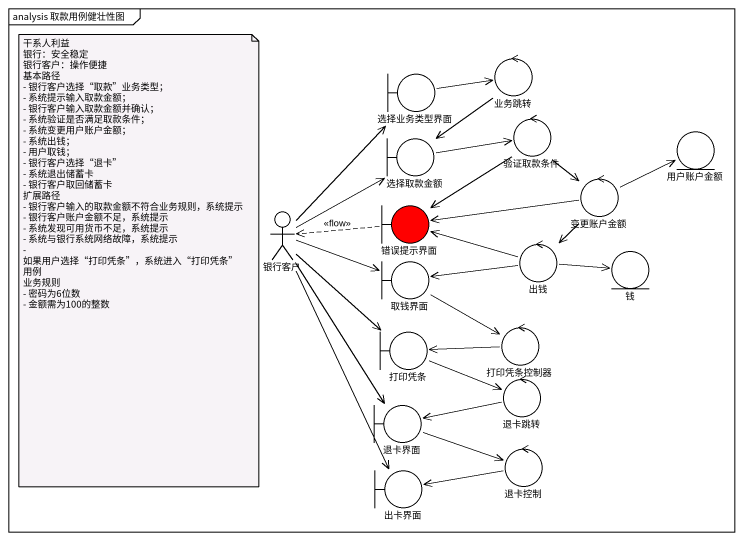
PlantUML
@startuml
mainframe analysis 取款用例健壮性图
boundary 选择业务类型界面
control 业务跳转
control 验证取款条件
entity 用户账户金额
boundary 选择取款金额
boundary 错误提示界面 #FF0000
control 变更账户金额
actor 银行客户
control 出钱
boundary 取钱界面
entity 钱
boundary 打印凭条
control 打印凭条控制器
control 退卡跳转
boundary 退卡界面
boundary 出卡界面
control 退卡控制
选择业务类型界面 -right-> 业务跳转
业务跳转 --> 选择取款金额
验证取款条件 --> 错误提示界面
验证取款条件 --> 变更账户金额
选择取款金额 -right-> 验证取款条件
错误提示界面 .left.> 银行客户 : <<flow>>
变更账户金额 -right-> 用户账户金额
变更账户金额 -left-> 错误提示界面
变更账户金额 --> 出钱
银行客户 -up-> 选择业务类型界面
银行客户 -up-> 选择取款金额
银行客户 -right-> 取钱界面
银行客户 --> 打印凭条
银行客户 --> 退卡界面
银行客户 --> 出卡界面
出钱 -left-> 错误提示界面
出钱 -left-> 取钱界面
出钱 -right-> 钱
取钱界面 --> 打印凭条控制器
打印凭条 -right-> 退卡跳转
打印凭条控制器 -left-> 打印凭条
退卡跳转 -left-> 退卡界面
退卡界面 -right-> 退卡控制
退卡控制 -left-> 出卡界面
note as N1
  干系人利益
  银行：安全稳定
  银行客户：操作便捷
  基本路径
  - 银行客户选择“取款”业务类型；
  - 系统提示输入取款金额；
  - 银行客户输入取款金额并确认；
  - 系统验证是否满足取款条件；
  - 系统变更用户账户金额；
  - 系统出钱；
  - 用户取钱；
  - 银行客户选择“退卡”
  - 系统退出储蓄卡
  - 银行客户取回储蓄卡
  扩展路径
  - 银行客户输入的取款金额不符合业务规则，系统提示
  - 银行客户账户金额不足，系统提示
  - 系统发现可用货币不足，系统提示
  - 系统与银行系统网络故障，系统提示
  - 如果用户选择“打印凭条”，系统进入“打印凭条”用例
  业务规则
  - 密码为6位数
  - 金额需为100的整数
end note
@enduml
